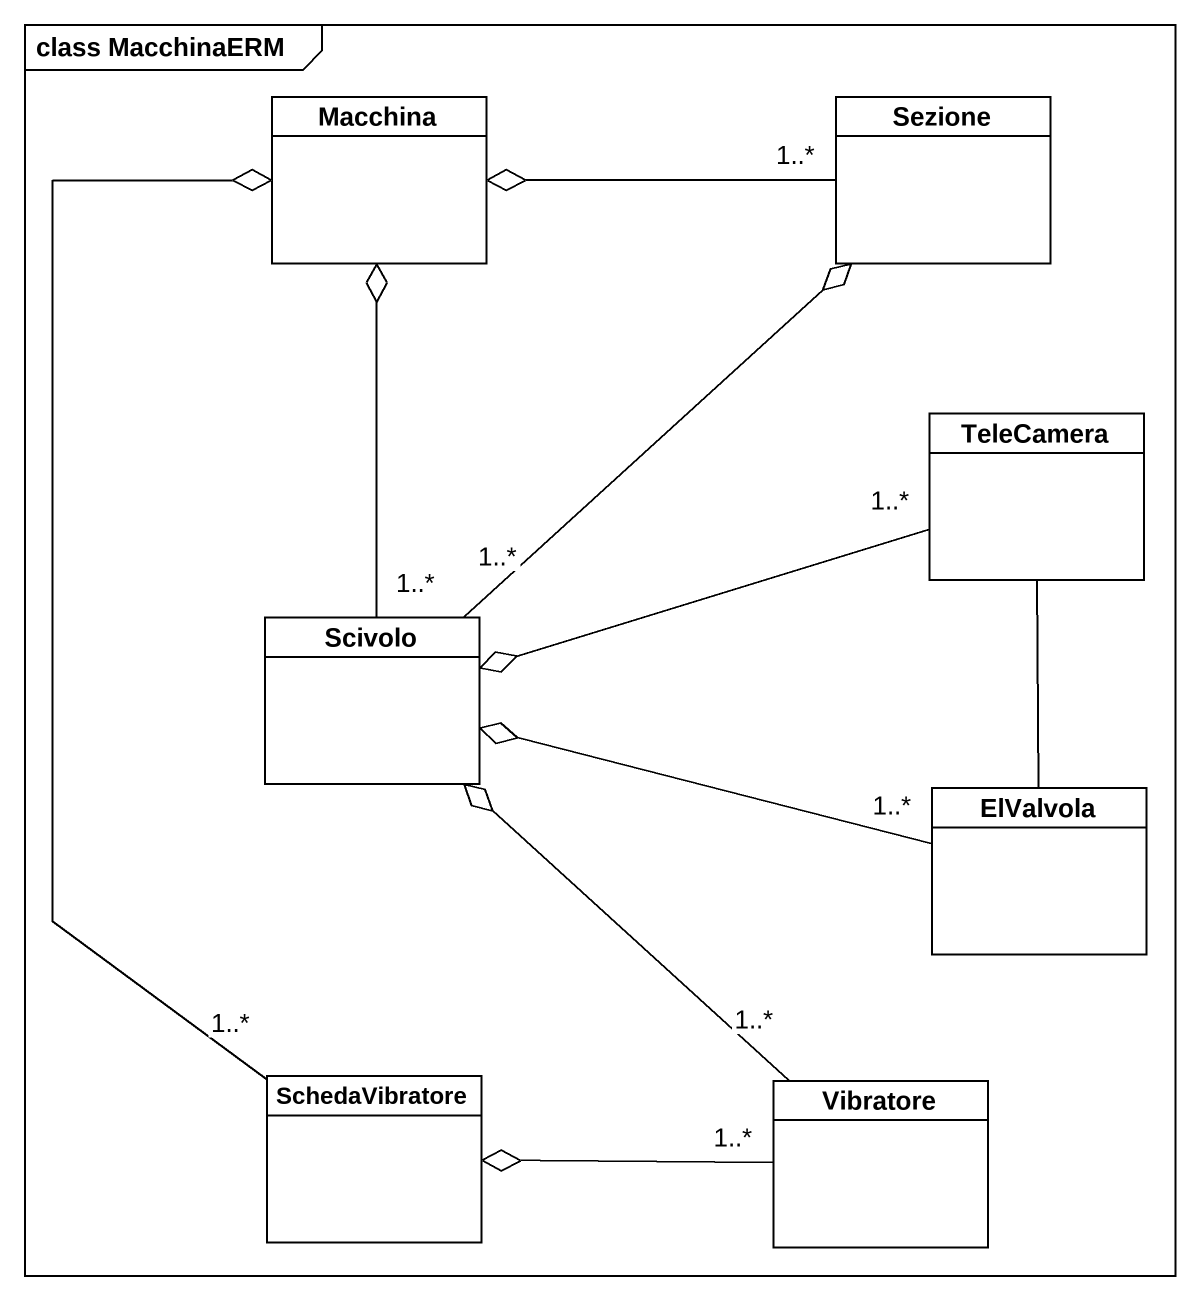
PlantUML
@startuml
mainframe class MacchinaERM
hide circle
hide empty members
class Macchina
class Sezione
class TeleCamera
class Scivolo
class ElValvola
class SchedaVibratore
class Vibratore
Sezione "1..*" -left-o Macchina
TeleCamera "1..*" -left-o Scivolo
Scivolo "1..*" -up-o Macchina
Scivolo "1..*" -up-o Sezione
ElValvola -up- TeleCamera
ElValvola "1..*" -left-o Scivolo
SchedaVibratore "1..*" -up-o Macchina
Vibratore "1..*" -up-o Scivolo
Vibratore "1..*" -left-o SchedaVibratore
@enduml
